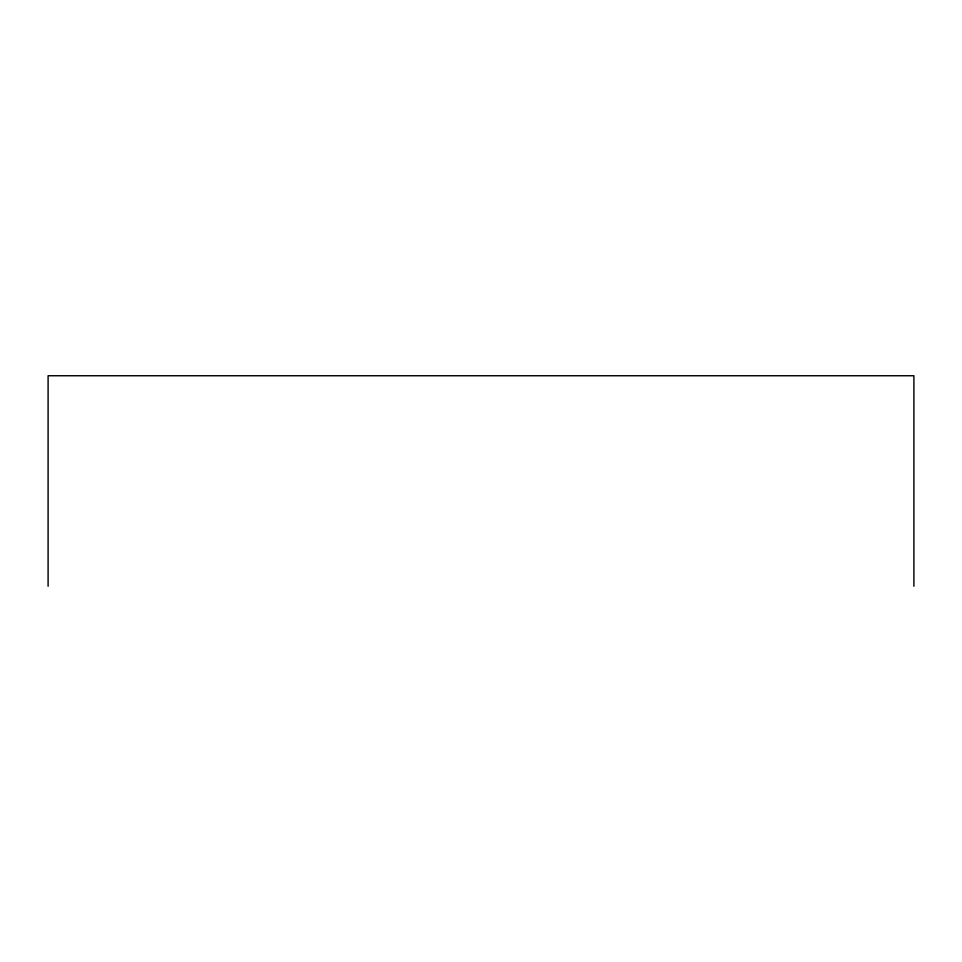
<?xml version="1.0" encoding="UTF-8"?>
<svg xmlns="http://www.w3.org/2000/svg" width="962" height="962" viewBox="0 0 962 962"><rect width="100%" height="100%" fill="white"/><g stroke="black" fill="none" stroke-linecap="round" stroke-linejoin="round"><path stroke-width="1.44" d="M913.9 586.255L913.9 375.745L48.1 375.745L48.1 586.255"/></g></svg>
